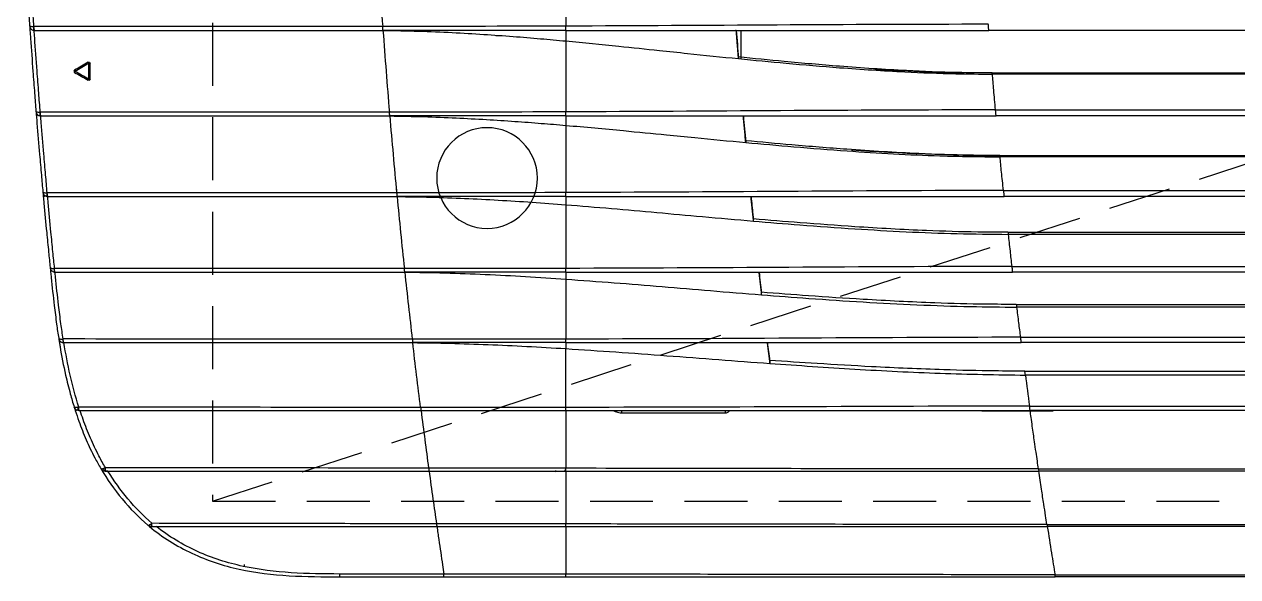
# Model space of a CAD drawing. Header units: inches. Extents: x 15866 to 103813, y -56635 to -28561.
# Drawn here: x 47067.6 to 47308.6, y -41124.5 to -41014.8 of the extents above; entities that cross this region are included whole.
import ezdxf

# ---------------------------------------------------------------- set-up
doc = ezdxf.new("R2010")
doc.units = ezdxf.units.IN
doc.header["$LTSCALE"] = 50
doc.header["$MEASUREMENT"] = 0
doc.linetypes.add('HIDDEN', pattern=[0.375, 0.25, -0.125])
doc.layers.add('도면층8', color=8, linetype='Continuous')

# ---------------------------------------------------------------- blocks, each defined once
blk = doc.blocks.new('*U103')
at = {"color": 1, "linetype": 'HIDDEN'}
blk.add_line((1479.94, 14.99), (39.94, 484.99), dxfattribs=at)
at = {"color": 8}
for p, q in [((194.15, 108.5), (1325.73, 108.5)), ((1374.94, 102.99), (1374.94, 108.5)), ((1325.04, 100.06), (194.84, 100.06)), ((194.86, 99.81), (1325.02, 99.81)), ((1324.39, 92.71), (195.5, 92.71)), ((195.61, 91.5), (1324.28, 91.5)), ((1513.99, 91.5), (1513.99, 91.5)), ((1323.53, 83.65), (196.36, 83.65)), ((196.38, 83.38), (1323.5, 83.38)), ((1322.82, 76.7), (197.06, 76.7)), ((197.19, 75.5), (1322.7, 75.5)), ((1512.62, 75.5), (1512.62, 75.5)), ((1321.93, 68.4), (197.95, 68.4)), ((198, 67.99), (1321.89, 67.99)), ((1321.16, 61.62), (198.72, 61.62)), ((198.85, 60.5), (1321.03, 60.5)), ((1320.27, 54.08), (199.62, 54.08)), ((199.68, 53.54), (1320.2, 53.54)), ((1319.45, 47.55), (200.43, 47.55)), ((200.57, 46.5), (1319.32, 46.5)), ((1318.58, 40.83), (201.3, 40.83)), ((201.41, 40.04), (1318.47, 40.04)), ((1317.64, 33.88), (202.24, 33.88)), ((202.37, 33), (1317.52, 33)), ((1326.19, 32.95), (1312.93, 32.95)), ((1326.69, 32.95), (1326.19, 32.95)), ((1327.1, 32.95), (1326.69, 32.95)), ((1428.36, 33), (1428.35, 33)), ((1315.86, 21.42), (204.03, 21.42)), ((204.09, 21), (1315.79, 21)), ((1435.34, 21), (1435.34, 21)), ((1501.24, 21), (1501.24, 21)), ((1314.17, 10.38), (205.71, 10.38)), ((205.77, 10), (1314.11, 10)), ((1473.57, 2.11), (1473.57, 2.44)), ((1312.57, 0.4), (207.32, 0.4)), ((207.32, 0), (1312.57, 0))]:
    blk.add_line(p, q, dxfattribs=at)
at = {"color": 1, "linetype": 'HIDDEN'}
blk.add_lwpolyline([(1479.94, 484.99), (1479.94, 14.99), (39.94, 14.99), (39.94, 484.99)], close=True, dxfattribs=at)
at = {"color": 8, "ltscale": 5}
blk.add_circle((1425.39, 79.18), 10, dxfattribs=at)
at = {"color": 8}
for centre, start, end in [((1504.49, 101.95), 60, 180), ((1504.49, 98.81), 180, 300)]:
    blk.add_arc(centre, 0.25, start, end, dxfattribs=at)
at = {"color": 8, "extrusion": (0, 0, -1)}
blk.add_arc((-1507.21, 100.38), 0.25, 120, 240, dxfattribs=at)
at = {"color": 8}
for centre, major_axis, ratio, start_param, end_param in [((1515.25, 109.3), (0, -0.8), 0.172581, 0, 1.539295), ((1515.27, 109.3), (-0.081, 0.796), 0.16865, 3.141053, 4.663501), ((1504.49, 101.95), (-0.25, 0), 0.028867, 4.561673, 6.283185), ((1504.49, 101.95), (0.125, 0.217), 0.116341, 4.812344, 6.283185), ((1507.21, 100.38), (0.125, 0.217), 0.126416, 4.804016, 6.283185), ((1507.21, 100.38), (-0.125, 0.217), 0.142468, 3.141593, 4.649076), ((1504.49, 98.81), (0.25, 0), 0.003943, 1.420068, 3.141593), ((1504.49, 98.81), (-0.125, 0.217), 0.132331, 3.141593, 4.640625), ((1513.99, 92.3), (0, -0.8), 0.165536, 0, 1.525516), ((1514.01, 92.3), (-0.067, 0.797), 0.161273, 3.141146, 4.653318), ((1512.62, 76.3), (0, -0.8), 0.154906, 0, 1.508803), ((1512.64, 76.3), (-0.052, 0.798), 0.150698, 3.141251, 4.640541), ((1511.18, 61.3), (0, -0.8), 0.139682, 0, 1.489865), ((1511.19, 61.3), (-0.033, 0.799), 0.136296, 3.141375, 4.62578), ((1509.49, 47.3), (0, -0.8), 0.119511, 0, 1.46681), ((1509.5, 47.3), (0, 0.8), 0.145746, 3.141593, 4.60462), ((1377.99, 32.65), (0, 0.3), 0.022602, 4.431318, 6.283185), ((1398.64, 32.65), (0, 0.3), 0.032103, 4.44044, 6.283185), ((1506.41, 33.8), (0, -0.8), 0.09375, 0, 1.435998), ((1506.45, 33.8), (0, -0.8), 0.265872, 0, 1.386436), ((1409.94, 21.05), (0, -0.6), 0.028131, 4.389048, 4.795946), ((1409.96, 21.05), (0.004, -0.6), 0.025903, 4.388882, 4.795863), ((1412, 20.87), (-0.187, 0.235), 0.183787, 0, 1.840109), ((1501.16, 21.8), (0, -0.8), 0.065781, 0, 1.396113), ((1501.24, 21.8), (0, 0.8), 0.414276, 3.141593, 4.358439), ((1491.93, 10.8), (0, -0.8), 0.036559, 0, 1.335493), ((1492.11, 10.8), (0, 0.8), 0.561889, 3.141593, 4.019869)]:
    blk.add_ellipse(centre, major_axis=major_axis, ratio=ratio, start_param=start_param, end_param=end_param, dxfattribs=at)
for points, degree in [([(1447.24, 126.5), (1446.91, 120.78), (1446.53, 115.02), (1446.12, 109.28)], 3), ([(1375.88, 108.5), (1359.17, 108.5), (1342.45, 108.5), (1325.73, 108.5)], 3), ([(1375.45, 102.89), (1375.88, 108.5)], 1), ([(1375.88, 108.5), (1375.74, 106.67), (1375.6, 104.84), (1375.45, 103)], 3), ([(1375.88, 108.5), (1375.93, 108.5), (1375.97, 108.5), (1376.01, 108.5)], 3), ([(1393.86, 108.5), (1387.91, 108.5), (1381.96, 108.5), (1376.01, 108.5)], 3), ([(1409.74, 108.5), (1404.45, 108.5), (1399.15, 108.5), (1393.86, 108.5)], 3), ([(1409.74, 109.35), (1421.88, 109.31), (1434.01, 109.28), (1446.12, 109.28)], 3), ([(1409.74, 108.5), (1409.74, 107.78), (1409.74, 107.08), (1409.74, 106.39)], 3), ([(1446.06, 108.5), (1445.67, 103.1), (1445.24, 97.67), (1444.79, 92.26)], 3), ([(1446.06, 108.5), (1446.06, 108.5)], 1), ([(1515.35, 108.51), (1515.32, 108.5), (1515.29, 108.5), (1515.25, 108.5)], 3), ([(1515.39, 109.27), (1515.4, 109.27), (1515.4, 109.28), (1515.41, 109.28)], 3), ([(1516.24, 109.43), (1516.22, 109.12), (1516.2, 108.81), (1516.18, 108.5)], 3), ([(1375.47, 103.2), (1375.46, 103.13), (1375.45, 102.89)], 2), ([(1375.47, 103.2), (1375.47, 103.22), (1375.47, 103.22), (1375.47, 103.22)], 3), ([(1325.02, 99.81), (1325.02, 99.97), (1325.03, 100.06), (1325.04, 100.06)], 3), ([(1348.39, 100.81), (1342.48, 100.45), (1336.56, 100.19), (1330.64, 100.09)], 3), ([(1409.74, 92.32), (1421.44, 92.28), (1433.12, 92.26), (1444.79, 92.26)], 3), ([(1514.12, 92.26), (1514.13, 92.26), (1514.14, 92.26), (1514.14, 92.26)], 3), ([(1514.98, 92.42), (1514.96, 92.11), (1514.93, 91.81), (1514.91, 91.5)], 3), ([(1324.28, 91.53), (1324.28, 91.52), (1324.28, 91.51), (1324.28, 91.5)], 3), ([(1374.48, 91.5), (1357.75, 91.5), (1341.01, 91.5), (1324.28, 91.5)], 3), ([(1374, 86.24), (1374.48, 91.5)], 1), ([(1374.48, 91.5), (1374.33, 89.8), (1374.17, 88.11), (1374.02, 86.41)], 3), ([(1395.99, 91.5), (1388.82, 91.5), (1381.65, 91.5), (1374.48, 91.5)], 3), ([(1409.74, 91.5), (1409.74, 90.87), (1409.74, 90.24), (1409.74, 89.63)], 3), ([(1409.74, 91.5), (1417.85, 91.5), (1425.95, 91.5), (1434.05, 91.5)], 3), ([(1434.05, 91.5), (1437.61, 91.5), (1441.16, 91.5), (1444.72, 91.5)], 3), ([(1444.72, 91.5), (1444.29, 86.42), (1443.83, 81.31), (1443.35, 76.23)], 3), ([(1444.72, 91.5), (1444.72, 91.5)], 1), ([(1514.08, 91.5), (1514.05, 91.5), (1514.02, 91.5), (1513.99, 91.5)], 3), ([(1353.02, 84.79), (1343.2, 84.11), (1333.37, 83.65), (1323.53, 83.65)], 3), ([(1374.03, 86.58), (1374.03, 86.51), (1374, 86.24)], 2), ([(1374.03, 86.58), (1374.03, 86.59), (1374.03, 86.59), (1374.03, 86.59)], 3), ([(1323.53, 83.65), (1323.44, 83.65), (1323.35, 83.65), (1323.26, 83.65)], 3), ([(1323.53, 83.66), (1323.52, 83.66), (1323.51, 83.56), (1323.5, 83.38)], 3), ([(1372.96, 75.5), (1356.21, 75.5), (1339.45, 75.5), (1322.7, 75.5)], 3), ([(1372.46, 70.63), (1372.96, 75.5)], 1), ([(1372.96, 75.5), (1372.84, 74.31), (1372.72, 73.13), (1372.59, 71.94)], 3), ([(1375.76, 75.5), (1374.83, 75.5), (1373.9, 75.5), (1372.96, 75.5)], 3), ([(1409.74, 76.29), (1420.95, 76.25), (1432.16, 76.23), (1443.35, 76.23)], 3), ([(1409.74, 75.5), (1409.74, 74.95), (1409.74, 74.42), (1409.74, 73.89)], 3), ([(1409.74, 75.5), (1415.87, 75.5), (1421.99, 75.5), (1428.11, 75.5)], 3), ([(1428.11, 75.5), (1428.65, 75.5), (1429.2, 75.5), (1429.74, 75.5)], 3), ([(1429.74, 75.5), (1433.85, 75.5), (1437.96, 75.5), (1442.06, 75.5)], 3), ([(1443.27, 75.5), (1442.81, 70.73), (1442.33, 65.94), (1441.82, 61.2)], 3), ([(1442.06, 75.5), (1442.47, 75.5), (1442.87, 75.5), (1443.27, 75.5)], 3), ([(1443.4, 76.98), (1443.35, 76.49), (1443.3, 75.99), (1443.25, 75.5)], 3), ([(1443.27, 75.5), (1443.27, 75.5)], 1), ([(1512.62, 75.5), (1489.62, 75.5), (1466.47, 75.5), (1443.27, 75.5)], 3), ([(1443.35, 76.23), (1466.56, 76.23), (1489.73, 76.24), (1512.75, 76.25)], 3), ([(1512.69, 75.5), (1512.67, 75.5), (1512.65, 75.5), (1512.62, 75.5)], 3), ([(1513.53, 75.5), (1513.54, 75.54), (1513.16, 75.61), (1512.69, 75.66)], 3), ([(1512.75, 76.25), (1512.75, 76.25), (1512.76, 76.25), (1512.76, 76.25)], 3), ([(1513.6, 76.32), (1513.58, 76.05), (1513.56, 75.77), (1513.53, 75.5)], 3), ([(1321.93, 68.4), (1321.92, 68.4), (1321.9, 68.24), (1321.89, 67.99)], 3), ([(1371.36, 60.5), (1354.59, 60.5), (1337.81, 60.5), (1321.03, 60.5)], 3), ([(1370.84, 55.99), (1371.36, 60.5)], 1), ([(1371.36, 60.5), (1371.2, 59.13), (1371.05, 57.76), (1370.89, 56.39)], 3), ([(1409.74, 61.24), (1420.44, 61.21), (1431.14, 61.19), (1441.82, 61.2)], 3), ([(1409.74, 60.5), (1409.74, 60.02), (1409.74, 59.56), (1409.74, 59.09)], 3), ([(1409.74, 60.5), (1415.42, 60.5), (1421.1, 60.5), (1426.77, 60.5)], 3), ([(1426.77, 60.5), (1427.87, 60.5), (1428.96, 60.5), (1430.06, 60.5)], 3), ([(1430.06, 60.5), (1433.96, 60.5), (1437.85, 60.5), (1441.74, 60.5)], 3), ([(1441.74, 60.5), (1441.26, 56.03), (1440.76, 51.56), (1440.25, 47.16)], 3), ([(1441.74, 60.5), (1441.74, 60.5)], 1), ([(1511.18, 60.5), (1488.12, 60.5), (1464.95, 60.5), (1441.74, 60.5)], 3), ([(1441.82, 61.2), (1465.04, 61.2), (1488.22, 61.22), (1511.29, 61.24)], 3), ([(1511.22, 60.5), (1511.21, 60.5), (1511.19, 60.5), (1511.18, 60.5)], 3), ([(1511.29, 61.24), (1511.29, 61.24), (1511.3, 61.24), (1511.3, 61.24)], 3), ([(1369.71, 46.5), (1352.92, 46.5), (1336.12, 46.5), (1319.32, 46.5)], 3), ([(1369.19, 42.36), (1369.71, 46.5)], 1), ([(1369.71, 46.5), (1369.56, 45.31), (1369.41, 44.12), (1369.26, 42.93)], 3), ([(1373.98, 46.5), (1372.56, 46.5), (1371.13, 46.5), (1369.71, 46.5)], 3), ([(1395.33, 46.5), (1388.22, 46.5), (1381.1, 46.5), (1373.98, 46.5)], 3), ([(1396.54, 46.5), (1396.14, 46.5), (1395.73, 46.5), (1395.33, 46.5)], 3), ([(1409.74, 47.19), (1419.92, 47.16), (1430.08, 47.15), (1440.25, 47.16)], 3), ([(1409.74, 46.5), (1409.74, 46.09), (1409.74, 45.69), (1409.74, 45.3)], 3), ([(1409.74, 46.5), (1417.8, 46.5), (1425.85, 46.5), (1433.9, 46.5)], 3), ([(1433.9, 46.5), (1434.85, 46.5), (1435.8, 46.5), (1436.75, 46.5)], 3), ([(1436.75, 46.5), (1437.89, 46.5), (1439.03, 46.5), (1440.16, 46.5)], 3), ([(1438.59, 33.62), (1439.13, 37.84), (1439.65, 42.16), (1440.16, 46.5)], 3), ([(1440.16, 46.5), (1440.16, 46.5)], 1), ([(1509.49, 46.5), (1486.44, 46.5), (1463.32, 46.5), (1440.16, 46.5)], 3), ([(1440.25, 47.16), (1463.41, 47.17), (1486.53, 47.19), (1509.59, 47.22)], 3), ([(1506.49, 33.69), (1507.8, 37.86), (1508.74, 42.17), (1509.44, 46.5)], 3), ([(1509.5, 46.5), (1509.49, 46.5), (1509.49, 46.5), (1509.49, 46.5)], 3), ([(1509.59, 47.22), (1509.59, 47.22), (1509.6, 47.21), (1509.61, 47.21)], 3), ([(1510.48, 47.35), (1510.43, 47.06), (1510.39, 46.78), (1510.34, 46.5)], 3), ([(1318.47, 40.04), (1318.21, 38.06), (1317.93, 35.98), (1317.64, 33.88)], 3), ([(1409.74, 33), (1379.01, 33), (1348.26, 33), (1317.52, 33)], 3), ([(1377.99, 32.95), (1384.88, 32.95), (1391.76, 32.95), (1398.64, 32.95)], 3), ([(1409.74, 33.63), (1419.36, 33.61), (1428.98, 33.61), (1438.59, 33.62)], 3), ([(1409.74, 33), (1409.74, 29.11), (1409.74, 25.23), (1409.74, 21.54)], 3), ([(1438.5, 33), (1428.92, 33), (1419.33, 33), (1409.74, 33)], 3), ([(1438.5, 33), (1438.01, 29.13), (1437.5, 25.3), (1437, 21.57)], 3), ([(1438.5, 33), (1438.5, 33)], 1), ([(1506.41, 33), (1483.81, 33), (1461.17, 33), (1438.5, 33)], 3), ([(1438.59, 33.62), (1461.25, 33.63), (1483.89, 33.66), (1506.49, 33.69)], 3), ([(1506.45, 33), (1506.44, 33), (1506.43, 33), (1506.41, 33)], 3), ([(1506.49, 33.69), (1506.55, 33.68), (1506.6, 33.67), (1506.66, 33.65)], 3), ([(1507.18, 33), (1507.18, 33.01), (1507.08, 33.05), (1506.91, 33.11)], 3), ([(1409.74, 21), (1409.74, 21), (1409.74, 21.23), (1409.74, 21.54)], 3), ([(1436.91, 21), (1427.86, 21), (1418.8, 21), (1409.74, 21)], 3), ([(1409.93, 21.24), (1409.93, 21.24), (1409.94, 21.24), (1409.94, 21.24)], 3), ([(1436.91, 21), (1436.91, 21)], 1), ([(1491.96, 10.61), (1495.4, 13.56), (1498.31, 17.12), (1500.72, 21)], 3), ([(1502.09, 21.49), (1499.61, 17.25), (1496.48, 13.38), (1492.75, 10.24)], 3), ([(1501.21, 21.66), (1501.33, 21.61), (1501.45, 21.56), (1501.55, 21.52)], 3), ([(1314.17, 10.38), (1314.15, 10.15), (1314.13, 10), (1314.11, 10)], 3), ([(1409.74, 10), (1409.74, 10), (1409.74, 10.2), (1409.74, 10.49)], 3), ([(1435.36, 10), (1426.82, 10), (1418.28, 10), (1409.74, 10)], 3), ([(1435.36, 10), (1435.36, 10)], 1), ([(1312.57, 0), (1312.57, 0), (1312.57, 0.15), (1312.57, 0.4)], 3), ([(1409.74, 0), (1409.74, 0), (1409.74, 0.2), (1409.74, 0.51)], 3), ([(1433.94, 0), (1425.87, 0), (1417.81, 0), (1409.74, 0)], 3), ([(1433.94, 0), (1433.95, 0), (1433.95, 0.21), (1433.95, 0.52)], 3), ([(1454.62, 0), (1454.62, 0), (1454.62, 0.21), (1454.62, 0.54)], 3)]:
    blk.add_open_spline(points, degree=degree, dxfattribs=at)
for points, knots in [([(1515.41, 109.28), (1515.5, 110.63), (1515.59, 111.98), (1515.78, 114.87), (1515.88, 116.41), (1516.07, 119.5), (1516.17, 121.04), (1516.34, 123.89), (1516.41, 125.2), (1516.48, 126.51)], [0, 0, 0, 0, 0.234873, 0.234873, 0.503118, 0.503118, 0.771519, 0.771519, 1, 1, 1, 1]), ([(1517.31, 126.5), (1517.31, 126.5), (1517.31, 126.5), (1517.24, 125.15), (1517.16, 123.81), (1516.99, 120.93), (1516.9, 119.4), (1516.71, 116.33), (1516.61, 114.8), (1516.42, 111.99), (1516.34, 110.71), (1516.25, 109.43)], [0, 0, 0, 0, 0.000004, 0.000004, 0.237138, 0.237138, 0.506455, 0.506455, 0.775615, 0.775615, 1, 1, 1, 1]), ([(1409.74, 124.16), (1409.74, 122.99), (1409.74, 120.61), (1409.74, 116.96), (1409.74, 113.19), (1409.74, 110.64), (1409.74, 109.35)], [0, 0, 0, 0, 0.240494, 0.487542, 0.740817, 1, 1, 1, 1]), ([(1325.74, 108.58), (1325.74, 108.55), (1325.74, 108.51), (1325.73, 108.5), (1325.73, 108.5)], [0, 0, 0, 0, 0.504346, 1, 1, 1, 1]), ([(1325.74, 108.58), (1325.74, 108.63), (1325.75, 108.75), (1325.78, 109.05), (1325.8, 109.4), (1325.82, 109.61), (1325.83, 109.71)], [0, 0, 0, 0, 0.229284, 0.499865, 0.74993, 1, 1, 1, 1]), ([(1325.83, 109.71), (1339.82, 109.71), (1353.81, 109.64), (1381.78, 109.48), (1395.77, 109.4), (1409.74, 109.35)], [0, 0, 0, 0, 0.5, 0.5, 1, 1, 1, 1]), ([(1409.74, 108.5), (1409.74, 108.52), (1409.74, 108.55), (1409.75, 108.8), (1409.74, 109.07), (1409.74, 109.26), (1409.74, 109.35)], [0, 0, 0, 0, 0.299748, 0.56645, 0.799918, 1, 1, 1, 1]), ([(1409.74, 108.5), (1410.16, 108.5), (1422.28, 108.5), (1434.39, 108.5), (1446.06, 108.5)], [0, 0, 0, 0, 0.034541, 1, 1, 1, 1]), ([(1446.06, 108.5), (1443.7, 108.46), (1439.11, 108.39), (1432.44, 108.1), (1426.17, 107.74), (1420.33, 107.32), (1414.89, 106.87), (1411.41, 106.55), (1409.74, 106.4)], [0, 0, 0, 0, 0.195017, 0.378715, 0.551069, 0.712073, 0.86172, 1, 1, 1, 1]), ([(1446.06, 108.5), (1446.06, 108.52), (1446.06, 108.56), (1446.09, 108.87), (1446.11, 109.15), (1446.12, 109.28)], [0, 0, 0, 0, 0.33666, 0.669714, 1, 1, 1, 1]), ([(1515.25, 108.5), (1503.8, 108.5), (1492.28, 108.5), (1469.2, 108.5), (1457.64, 108.5), (1446.06, 108.5)], [0, 0, 0, 0, 0.5, 0.5, 1, 1, 1, 1]), ([(1446.12, 109.28), (1457.71, 109.28), (1469.29, 109.28), (1492.4, 109.27), (1503.93, 109.27), (1515.39, 109.27)], [0, 0, 0, 0, 0.5, 0.5, 1, 1, 1, 1]), ([(1514.14, 92.26), (1514.24, 93.53), (1514.34, 94.8), (1514.55, 97.53), (1514.66, 98.99), (1514.94, 102.65), (1515.09, 104.85), (1515.28, 107.52), (1515.31, 108.01), (1515.34, 108.5), (1515.34, 108.5), (1515.34, 108.5)], [0, 0, 0, 0, 0.233824, 0.233824, 0.504066, 0.504066, 0.909668, 0.909668, 0.999996, 0.999996, 1, 1, 1, 1]), ([(1516.18, 108.5), (1516.18, 108.5), (1516.18, 108.5), (1516.14, 107.97), (1516.11, 107.43), (1515.92, 104.72), (1515.76, 102.54), (1515.49, 98.91), (1515.38, 97.46), (1515.18, 94.81), (1515.08, 93.61), (1514.99, 92.42)], [0, 0, 0, 0, 0.000004, 0.000004, 0.099857, 0.099857, 0.50649, 0.50649, 0.77742, 0.77742, 1, 1, 1, 1]), ([(1516.25, 109.43), (1516.25, 109.43), (1516.25, 109.43), (1516.24, 109.34), (1516.23, 109.26), (1516.18, 109.11), (1516.15, 109.04), (1516.04, 108.87), (1515.96, 108.78), (1515.79, 108.65), (1515.71, 108.61), (1515.55, 108.54), (1515.45, 108.52), (1515.35, 108.51)], [0, 0, 0, 0, 0.004597, 0.004597, 0.179597, 0.179597, 0.345088, 0.345088, 0.609538, 0.609538, 0.795853, 0.795853, 1, 1, 1, 1]), ([(1516.25, 109.43), (1516.25, 109.43), (1516.25, 109.43), (1516.25, 109.41), (1516.24, 109.4), (1516.2, 109.37), (1516.17, 109.35), (1516.08, 109.32), (1516, 109.3), (1515.84, 109.29), (1515.76, 109.28), (1515.6, 109.27), (1515.51, 109.27), (1515.41, 109.28)], [0, 0, 0, 0, 0.004597, 0.004597, 0.179593, 0.179593, 0.345083, 0.345083, 0.60954, 0.60954, 0.795855, 0.795855, 1, 1, 1, 1]), ([(1409.74, 106.4), (1406.23, 106.06), (1400.03, 105.46), (1391.98, 104.61), (1384.06, 103.77), (1378.82, 103.23), (1375.45, 102.89)], [0, 0, 0, 0, 0.306857, 0.541766, 0.704737, 1, 1, 1, 1]), ([(1409.74, 106.4), (1409.74, 105.29), (1409.74, 103.04), (1409.74, 99.57), (1409.74, 95.99), (1409.74, 93.56), (1409.74, 92.32)], [0, 0, 0, 0, 0.239553, 0.486232, 0.739794, 1, 1, 1, 1]), ([(1423.68, 107.5), (1423.68, 107.5), (1423.66, 107.5), (1423.56, 107.5), (1423.49, 107.5), (1423.31, 107.5), (1423.2, 107.5), (1422.95, 107.5), (1422.81, 107.5), (1422.57, 107.5), (1422.47, 107.5), (1422.37, 107.5)], [0, 0, 0, 0, 0.213358, 0.213358, 0.42668, 0.42668, 0.640562, 0.640562, 0.855661, 0.855661, 1, 1, 1, 1]), ([(1375.45, 102.89), (1372.3, 102.58), (1365.6, 101.93), (1354.6, 101), (1343.36, 100.28), (1333.24, 99.88), (1327.44, 99.83), (1325.02, 99.81)], [0, 0, 0, 0, 0.188051, 0.399296, 0.65597, 0.856213, 1, 1, 1, 1]), ([(1325.04, 100.06), (1327.34, 100.07), (1333.02, 100.11), (1343.14, 100.51), (1354.61, 101.27), (1365.74, 102.25), (1372.43, 102.92), (1375.47, 103.22)], [0, 0, 0, 0, 0.136383, 0.336606, 0.600654, 0.818617, 1, 1, 1, 1]), ([(1504.24, 98.81), (1504.24, 99.34), (1504.24, 99.86), (1504.24, 100.9), (1504.24, 101.43), (1504.24, 101.95)], [0, 0, 0, 0, 0.501159, 0.501159, 1, 1, 1, 1]), ([(1504.53, 101.95), (1504.53, 101.43), (1504.53, 100.91), (1504.53, 99.86), (1504.53, 99.34), (1504.53, 98.81)], [0, 0, 0, 0, 0.498841, 0.498841, 1, 1, 1, 1]), ([(1507.24, 100.38), (1506.78, 100.65), (1506.32, 100.92), (1505.42, 101.44), (1504.97, 101.7), (1504.53, 101.95)], [0, 0, 0, 0, 0.508649, 0.508649, 1, 1, 1, 1]), ([(1504.62, 102.16), (1505.06, 101.91), (1505.51, 101.65), (1506.41, 101.13), (1506.87, 100.86), (1507.33, 100.6)], [0, 0, 0, 0, 0.491351, 0.491351, 1, 1, 1, 1]), ([(1324.39, 92.71), (1324.45, 93.4), (1324.58, 94.78), (1324.74, 96.64), (1324.89, 98.35), (1324.98, 99.33), (1325.02, 99.81)], [0, 0, 0, 0, 0.256936, 0.509241, 0.756926, 1, 1, 1, 1]), ([(1504.53, 98.81), (1504.99, 99.08), (1505.46, 99.35), (1506.36, 99.87), (1506.8, 100.13), (1507.24, 100.38)], [0, 0, 0, 0, 0.511793, 0.511793, 1, 1, 1, 1]), ([(1507.33, 100.16), (1506.89, 99.91), (1506.45, 99.65), (1505.54, 99.13), (1505.08, 98.86), (1504.62, 98.6)], [0, 0, 0, 0, 0.488204, 0.488204, 1, 1, 1, 1]), ([(1324.28, 91.53), (1324.28, 91.57), (1324.29, 91.66), (1324.32, 91.98), (1324.36, 92.37), (1324.38, 92.6), (1324.39, 92.71)], [0, 0, 0, 0, 0.232687, 0.500098, 0.749869, 1, 1, 1, 1]), ([(1324.39, 92.71), (1338.62, 92.71), (1352.85, 92.63), (1381.3, 92.46), (1395.53, 92.38), (1409.74, 92.32)], [0, 0, 0, 0, 0.5, 0.5, 1, 1, 1, 1]), ([(1409.74, 91.5), (1409.74, 91.52), (1409.74, 91.55), (1409.75, 91.79), (1409.74, 92.05), (1409.74, 92.24), (1409.74, 92.32)], [0, 0, 0, 0, 0.300147, 0.566978, 0.80031, 1, 1, 1, 1]), ([(1444.72, 91.5), (1444.72, 91.52), (1444.72, 91.55), (1444.75, 91.84), (1444.78, 92.11), (1444.79, 92.26)], [0, 0, 0, 0, 0.302913, 0.635892, 1, 1, 1, 1]), ([(1444.79, 92.26), (1450.57, 92.26), (1456.34, 92.26), (1468.05, 92.26), (1473.98, 92.26), (1486.5, 92.26), (1493.08, 92.26), (1504.48, 92.26), (1509.31, 92.26), (1514.12, 92.26)], [0, 0, 0, 0, 0.249054, 0.249054, 0.505367, 0.505367, 0.790188, 0.790188, 1, 1, 1, 1]), ([(1514.99, 92.42), (1514.99, 92.42), (1514.99, 92.42), (1514.98, 92.33), (1514.96, 92.25), (1514.91, 92.1), (1514.88, 92.03), (1514.77, 91.86), (1514.68, 91.77), (1514.52, 91.64), (1514.44, 91.6), (1514.27, 91.53), (1514.17, 91.51), (1514.08, 91.5)], [0, 0, 0, 0, 0.004579, 0.004579, 0.181841, 0.181841, 0.349149, 0.349149, 0.610898, 0.610898, 0.796793, 0.796793, 1, 1, 1, 1]), ([(1514.99, 92.42), (1514.99, 92.42), (1514.99, 92.42), (1514.99, 92.4), (1514.97, 92.38), (1514.93, 92.35), (1514.9, 92.34), (1514.81, 92.3), (1514.73, 92.29), (1514.57, 92.27), (1514.49, 92.26), (1514.33, 92.26), (1514.24, 92.26), (1514.14, 92.26)], [0, 0, 0, 0, 0.004579, 0.004579, 0.181838, 0.181838, 0.349144, 0.349144, 0.6109, 0.6109, 0.796796, 0.796796, 1, 1, 1, 1]), ([(1409.74, 89.64), (1405.92, 89.3), (1399.25, 88.7), (1390.72, 87.85), (1382.63, 87.05), (1377.38, 86.56), (1374, 86.24)], [0, 0, 0, 0, 0.3207, 0.559402, 0.716115, 1, 1, 1, 1]), ([(1409.74, 91.5), (1409.71, 91.5), (1405.13, 91.5), (1400.54, 91.5), (1395.99, 91.5)], [0, 0, 0, 0, 0.007482, 1, 1, 1, 1]), ([(1444.72, 91.5), (1442.46, 91.47), (1438.07, 91.4), (1431.66, 91.14), (1425.63, 90.82), (1419.99, 90.45), (1414.74, 90.06), (1411.37, 89.78), (1409.74, 89.64)], [0, 0, 0, 0, 0.194008, 0.377097, 0.549248, 0.710453, 0.860707, 1, 1, 1, 1]), ([(1409.74, 89.64), (1409.74, 88.59), (1409.74, 86.44), (1409.74, 83.15), (1409.74, 79.76), (1409.74, 77.45), (1409.74, 76.29)], [0, 0, 0, 0, 0.239379, 0.485924, 0.739506, 1, 1, 1, 1]), ([(1513.99, 91.5), (1509.18, 91.5), (1504.36, 91.5), (1492.97, 91.5), (1486.4, 91.5), (1473.89, 91.5), (1467.97, 91.5), (1456.27, 91.5), (1450.5, 91.5), (1444.72, 91.5)], [0, 0, 0, 0, 0.20974, 0.20974, 0.494552, 0.494552, 0.750903, 0.750903, 1, 1, 1, 1]), ([(1513.99, 91.5), (1502.67, 91.5), (1479.61, 91.5), (1456.47, 91.5), (1444.72, 91.5)], [0, 0, 0, 0, 0.493298, 1, 1, 1, 1]), ([(1512.76, 76.25), (1512.87, 77.43), (1512.97, 78.61), (1513.2, 81.18), (1513.32, 82.57), (1513.62, 86.03), (1513.79, 88.11), (1513.99, 90.62), (1514.03, 91.06), (1514.06, 91.5), (1514.06, 91.5), (1514.06, 91.5)], [0, 0, 0, 0, 0.232545, 0.232545, 0.504897, 0.504897, 0.913704, 0.913704, 0.999996, 0.999996, 1, 1, 1, 1]), ([(1514.91, 91.5), (1514.91, 91.5), (1514.91, 91.5), (1514.87, 91.01), (1514.83, 90.53), (1514.62, 87.99), (1514.45, 85.92), (1514.16, 82.49), (1514.04, 81.11), (1513.82, 78.63), (1513.72, 77.52), (1513.62, 76.41)], [0, 0, 0, 0, 0.000004, 0.000004, 0.096735, 0.096735, 0.506429, 0.506429, 0.779373, 0.779373, 1, 1, 1, 1]), ([(1374, 86.24), (1370.83, 85.95), (1364.13, 85.34), (1351.28, 84.35), (1337.62, 83.55), (1327.48, 83.43), (1323.5, 83.38)], [0, 0, 0, 0, 0.188964, 0.399297, 0.764245, 1, 1, 1, 1]), ([(1323.53, 83.65), (1325.51, 83.66), (1330.88, 83.69), (1341.01, 84.04), (1352.81, 84.76), (1364.28, 85.69), (1370.98, 86.31), (1374.03, 86.59)], [0, 0, 0, 0, 0.1176, 0.317809, 0.600614, 0.818158, 1, 1, 1, 1]), ([(1322.82, 76.7), (1322.89, 77.35), (1323.02, 78.62), (1323.2, 80.36), (1323.36, 81.97), (1323.45, 82.91), (1323.5, 83.38)], [0, 0, 0, 0, 0.257522, 0.510022, 0.757511, 1, 1, 1, 1]), ([(1322.82, 76.7), (1322.81, 76.63), (1322.81, 76.54), (1322.79, 76.36), (1322.78, 76.27), (1322.76, 76.09), (1322.75, 76), (1322.73, 75.84), (1322.73, 75.77), (1322.71, 75.65), (1322.71, 75.6), (1322.7, 75.53), (1322.7, 75.51), (1322.7, 75.5), (1322.7, 75.5), (1322.7, 75.5)], [0, 0, 0, 0, 0.161779, 0.161779, 0.323539, 0.323539, 0.485543, 0.485543, 0.647325, 0.647325, 0.808403, 0.808403, 0.968605, 0.968605, 1, 1, 1, 1]), ([(1322.82, 76.7), (1337.31, 76.7), (1351.8, 76.61), (1380.78, 76.43), (1395.27, 76.34), (1409.74, 76.29)], [0, 0, 0, 0, 0.5, 0.5, 1, 1, 1, 1]), ([(1409.74, 75.5), (1409.21, 75.5), (1397.89, 75.5), (1386.56, 75.5), (1375.76, 75.5)], [0, 0, 0, 0, 0.046692, 1, 1, 1, 1]), ([(1409.74, 75.5), (1409.74, 75.52), (1409.74, 75.55), (1409.74, 75.77), (1409.74, 76.03), (1409.74, 76.21), (1409.74, 76.29)], [0, 0, 0, 0, 0.300577, 0.567547, 0.800734, 1, 1, 1, 1]), ([(1443.27, 75.5), (1441.04, 75.47), (1436.57, 75.4), (1429.86, 75.15), (1423.15, 74.81), (1416.45, 74.39), (1411.98, 74.05), (1409.74, 73.89)], [0, 0, 0, 0, 0.199981, 0.399984, 0.599994, 0.800004, 1, 1, 1, 1]), ([(1443.35, 76.23), (1443.33, 76.1), (1443.31, 75.84), (1443.28, 75.56), (1443.27, 75.52), (1443.27, 75.5)], [0, 0, 0, 0, 0.336965, 0.669945, 1, 1, 1, 1]), ([(1512.62, 75.5), (1501.27, 75.5), (1478.19, 75.5), (1455.02, 75.5), (1443.27, 75.5)], [0, 0, 0, 0, 0.493391, 1, 1, 1, 1]), ([(1511.3, 61.24), (1511.41, 62.33), (1511.52, 63.43), (1511.76, 65.84), (1511.89, 67.14), (1512.2, 70.41), (1512.39, 72.38), (1512.6, 74.72), (1512.64, 75.11), (1512.67, 75.5), (1512.67, 75.5), (1512.67, 75.5)], [0, 0, 0, 0, 0.231179, 0.231179, 0.505815, 0.505815, 0.918087, 0.918087, 0.999996, 0.999996, 1, 1, 1, 1]), ([(1513.53, 75.5), (1513.53, 75.5), (1513.53, 75.5), (1513.49, 75.06), (1513.45, 74.63), (1513.23, 72.25), (1513.05, 70.31), (1512.74, 67.07), (1512.61, 65.77), (1512.38, 63.45), (1512.28, 62.43), (1512.17, 61.4)], [0, 0, 0, 0, 0.000004, 0.000004, 0.093122, 0.093122, 0.506225, 0.506225, 0.781415, 0.781415, 1, 1, 1, 1]), ([(1513.62, 76.41), (1513.62, 76.41), (1513.62, 76.41), (1513.62, 76.38), (1513.61, 76.37), (1513.6, 76.28), (1513.58, 76.22), (1513.53, 76.08), (1513.5, 76.01), (1513.39, 75.84), (1513.3, 75.75), (1513.13, 75.63), (1513.05, 75.59), (1512.88, 75.53), (1512.78, 75.51), (1512.69, 75.5)], [0, 0, 0, 0, 0.004555, 0.004555, 0.044275, 0.044275, 0.184893, 0.184893, 0.355049, 0.355049, 0.61302, 0.61302, 0.79821, 0.79821, 1, 1, 1, 1]), ([(1513.62, 76.41), (1513.62, 76.41), (1513.62, 76.41), (1513.62, 76.4), (1513.62, 76.4), (1513.61, 76.38), (1513.6, 76.37), (1513.56, 76.34), (1513.53, 76.32), (1513.43, 76.29), (1513.35, 76.27), (1513.19, 76.25), (1513.11, 76.25), (1512.95, 76.24), (1512.85, 76.25), (1512.76, 76.25)], [0, 0, 0, 0, 0.004554, 0.004554, 0.044272, 0.044272, 0.184889, 0.184889, 0.355045, 0.355045, 0.613023, 0.613023, 0.798214, 0.798214, 1, 1, 1, 1]), ([(1409.74, 73.89), (1406.73, 73.64), (1400.7, 73.16), (1391.66, 72.35), (1382.25, 71.48), (1375.85, 70.92), (1372.46, 70.63)], [0, 0, 0, 0, 0.242425, 0.484831, 0.727208, 1, 1, 1, 1]), ([(1409.74, 73.89), (1409.74, 72.88), (1409.74, 70.84), (1409.74, 67.72), (1409.74, 64.51), (1409.74, 62.34), (1409.74, 61.24)], [0, 0, 0, 0, 0.239058, 0.485395, 0.739057, 1, 1, 1, 1]), ([(1372.46, 70.63), (1369.39, 70.37), (1362.68, 69.81), (1349.21, 68.85), (1335.42, 68.14), (1325.27, 68.03), (1321.89, 67.99)], [0, 0, 0, 0, 0.182416, 0.399176, 0.799872, 1, 1, 1, 1]), ([(1321.93, 68.4), (1323.93, 68.41), (1329.32, 68.44), (1339.46, 68.75), (1351.22, 69.4), (1362.69, 70.24), (1369.41, 70.8), (1372.5, 71.06)], [0, 0, 0, 0, 0.118576, 0.318747, 0.600562, 0.816171, 1, 1, 1, 1]), ([(1372.46, 70.63), (1372.47, 70.7), (1372.48, 70.77), (1372.49, 70.89), (1372.49, 70.94), (1372.5, 71.02), (1372.5, 71.04), (1372.5, 71.06), (1372.5, 71.06), (1372.5, 71.06)], [0, 0, 0, 0, 0.292408, 0.292408, 0.584321, 0.584321, 0.875326, 0.875326, 1, 1, 1, 1]), ([(1372.59, 71.94), (1372.57, 71.69), (1372.54, 71.43), (1372.51, 71.09), (1372.5, 71.01), (1372.49, 70.92)], [0, 0, 0, 0, 0.751683, 0.751683, 1, 1, 1, 1]), ([(1321.89, 67.99), (1321.77, 66.95), (1321.54, 64.92), (1321.29, 62.67), (1321.16, 61.62)], [0, 0, 0, 0, 0.543894, 1, 1, 1, 1]), ([(1321.16, 61.62), (1321.15, 61.49), (1321.12, 61.23), (1321.07, 60.85), (1321.04, 60.56), (1321.03, 60.52), (1321.03, 60.5)], [0, 0, 0, 0, 0.250041, 0.500223, 0.740572, 1, 1, 1, 1]), ([(1321.16, 61.62), (1335.93, 61.62), (1350.7, 61.53), (1380.23, 61.35), (1394.99, 61.28), (1409.74, 61.24)], [0, 0, 0, 0, 0.5, 0.5, 1, 1, 1, 1]), ([(1409.74, 60.5), (1408.69, 60.5), (1395.9, 60.5), (1383.11, 60.5), (1371.36, 60.5)], [0, 0, 0, 0, 0.082118, 1, 1, 1, 1]), ([(1409.74, 60.5), (1409.74, 60.52), (1409.74, 60.55), (1409.74, 60.75), (1409.74, 60.99), (1409.74, 61.16), (1409.74, 61.24)], [0, 0, 0, 0, 0.30306, 0.57086, 0.803221, 1, 1, 1, 1]), ([(1441.74, 60.5), (1439.08, 60.46), (1433.75, 60.37), (1425.74, 60.06), (1417.74, 59.64), (1412.41, 59.28), (1409.74, 59.1)], [0, 0, 0, 0, 0.249988, 0.499982, 0.750002, 1, 1, 1, 1]), ([(1441.74, 60.5), (1441.74, 60.51), (1441.73, 60.52), (1441.77, 60.69), (1441.79, 60.95), (1441.81, 61.11), (1441.82, 61.2)], [0, 0, 0, 0, 0.179045, 0.569787, 0.77214, 1, 1, 1, 1]), ([(1509.59, 47.22), (1509.74, 48.22), (1509.89, 49.22), (1510.2, 51.46), (1510.35, 52.7), (1510.72, 55.81), (1510.92, 57.68), (1511.14, 59.87), (1511.17, 60.18), (1511.2, 60.5), (1511.2, 60.5), (1511.2, 60.5)], [0, 0, 0, 0, 0.227114, 0.227114, 0.507581, 0.507581, 0.928515, 0.928515, 0.999968, 0.999968, 1, 1, 1, 1]), ([(1512.16, 61.35), (1512.13, 61.07), (1512.1, 60.78), (1512.04, 60.14), (1512, 59.77), (1511.78, 57.56), (1511.58, 55.7), (1511.22, 52.62), (1511.06, 51.38), (1510.77, 49.21), (1510.63, 48.28), (1510.48, 47.35)], [0, 0, 0, 0, 0.060502, 0.060502, 0.138457, 0.138457, 0.534383, 0.534383, 0.798681, 0.798681, 1, 1, 1, 1]), ([(1512.17, 61.4), (1512.17, 61.4), (1512.17, 61.4), (1512.17, 61.37), (1512.17, 61.34), (1512.15, 61.25), (1512.13, 61.19), (1512.08, 61.06), (1512.04, 60.99), (1511.92, 60.82), (1511.84, 60.74), (1511.66, 60.62), (1511.59, 60.58), (1511.41, 60.52), (1511.32, 60.5), (1511.22, 60.5)], [0, 0, 0, 0, 0.004516, 0.004516, 0.060277, 0.060277, 0.189772, 0.189772, 0.363924, 0.363924, 0.616606, 0.616606, 0.800469, 0.800469, 1, 1, 1, 1]), ([(1512.17, 61.4), (1512.17, 61.4), (1512.17, 61.4), (1512.17, 61.39), (1512.17, 61.38), (1512.16, 61.36), (1512.15, 61.35), (1512.11, 61.32), (1512.07, 61.3), (1511.97, 61.27), (1511.89, 61.25), (1511.73, 61.23), (1511.65, 61.23), (1511.49, 61.23), (1511.39, 61.23), (1511.3, 61.24)], [0, 0, 0, 0, 0.004516, 0.004516, 0.060274, 0.060274, 0.189768, 0.189768, 0.363921, 0.363921, 0.61661, 0.61661, 0.800474, 0.800474, 1, 1, 1, 1]), ([(1409.74, 59.1), (1406.55, 58.87), (1400.16, 58.41), (1390.59, 57.62), (1380.82, 56.79), (1374.24, 56.26), (1370.85, 55.99)], [0, 0, 0, 0, 0.246108, 0.492163, 0.738161, 1, 1, 1, 1]), ([(1409.74, 59.1), (1409.74, 58.16), (1409.74, 56.25), (1409.74, 53.31), (1409.74, 50.27), (1409.74, 48.23), (1409.74, 47.19)], [0, 0, 0, 0, 0.236505, 0.481944, 0.736426, 1, 1, 1, 1]), ([(1370.85, 55.99), (1367.72, 55.75), (1361, 55.23), (1347.17, 54.32), (1333.4, 53.67), (1323.24, 53.57), (1320.2, 53.54)], [0, 0, 0, 0, 0.185218, 0.399154, 0.820192, 1, 1, 1, 1]), ([(1320.27, 54.08), (1322.27, 54.09), (1327.66, 54.11), (1337.81, 54.39), (1349.56, 54.98), (1361.05, 55.74), (1367.78, 56.25), (1370.9, 56.49)], [0, 0, 0, 0, 0.118512, 0.318665, 0.600501, 0.814856, 1, 1, 1, 1]), ([(1370.85, 55.99), (1370.85, 56.07), (1370.86, 56.14), (1370.88, 56.27), (1370.88, 56.32), (1370.89, 56.41), (1370.9, 56.45), (1370.9, 56.47), (1370.9, 56.48), (1370.9, 56.48), (1370.9, 56.49), (1370.9, 56.49)], [0, 0, 0, 0, 0.27156, 0.27156, 0.542657, 0.542657, 0.808337, 0.808337, 0.89096, 0.89096, 1, 1, 1, 1]), ([(1320.2, 53.54), (1320.08, 52.55), (1319.84, 50.6), (1319.58, 48.53), (1319.45, 47.55)], [0, 0, 0, 0, 0.533649, 1, 1, 1, 1]), ([(1320.27, 54.08), (1320.26, 54.06), (1320.26, 54.01), (1320.22, 53.71), (1320.2, 53.54)], [0, 0, 0, 0, 0.461975, 1, 1, 1, 1]), ([(1319.45, 47.55), (1319.44, 47.42), (1319.41, 47.17), (1319.36, 46.82), (1319.32, 46.56), (1319.32, 46.52), (1319.32, 46.5)], [0, 0, 0, 0, 0.250245, 0.500503, 0.740965, 1, 1, 1, 1]), ([(1319.45, 47.55), (1334.5, 47.55), (1349.56, 47.45), (1379.66, 47.28), (1394.7, 47.22), (1409.74, 47.19)], [0, 0, 0, 0, 0.5, 0.5, 1, 1, 1, 1]), ([(1409.74, 46.5), (1408.15, 46.5), (1403.75, 46.5), (1399.35, 46.5), (1396.54, 46.5)], [0, 0, 0, 0, 0.360849, 1, 1, 1, 1]), ([(1409.74, 46.5), (1409.74, 46.53), (1409.74, 46.57), (1409.74, 46.87), (1409.74, 47.09), (1409.74, 47.19)], [0, 0, 0, 0, 0.395956, 0.72951, 1, 1, 1, 1]), ([(1440.16, 46.5), (1437.69, 46.46), (1432.7, 46.39), (1425.15, 46.12), (1417.48, 45.77), (1412.33, 45.46), (1409.74, 45.31)], [0, 0, 0, 0, 0.244293, 0.492387, 0.744298, 1, 1, 1, 1]), ([(1440.25, 47.16), (1440.24, 47.07), (1440.21, 46.89), (1440.19, 46.68), (1440.17, 46.53), (1440.17, 46.51), (1440.16, 46.5)], [0, 0, 0, 0, 0.259243, 0.49995, 0.747682, 1, 1, 1, 1]), ([(1510.34, 46.5), (1510.34, 46.5), (1510.34, 46.5), (1510.3, 46.24), (1510.26, 45.98), (1509.89, 43.82), (1509.53, 41.93), (1508.82, 38.81), (1508.51, 37.56), (1507.93, 35.45), (1507.68, 34.57), (1507.4, 33.7)], [0, 0, 0, 0, 0.000005, 0.000005, 0.060466, 0.060466, 0.498822, 0.498822, 0.791344, 0.791344, 1, 1, 1, 1]), ([(1510.48, 47.35), (1510.48, 47.34), (1510.48, 47.34), (1510.48, 47.32), (1510.48, 47.3), (1510.46, 47.22), (1510.44, 47.16), (1510.38, 47.03), (1510.34, 46.96), (1510.22, 46.8), (1510.13, 46.71), (1509.95, 46.6), (1509.87, 46.57), (1509.69, 46.51), (1509.59, 46.5), (1509.5, 46.5)], [0, 0, 0, 0, 0.00456, 0.00456, 0.045326, 0.045326, 0.183125, 0.183125, 0.351772, 0.351772, 0.609152, 0.609152, 0.796616, 0.796616, 1, 1, 1, 1]), ([(1510.48, 47.35), (1510.48, 47.35), (1510.48, 47.34), (1510.48, 47.34), (1510.48, 47.33), (1510.47, 47.31), (1510.46, 47.3), (1510.42, 47.27), (1510.39, 47.25), (1510.29, 47.22), (1510.21, 47.21), (1510.05, 47.19), (1509.97, 47.19), (1509.8, 47.2), (1509.71, 47.2), (1509.61, 47.21)], [0, 0, 0, 0, 0.004561, 0.004561, 0.045321, 0.045321, 0.183106, 0.183106, 0.351747, 0.351747, 0.609125, 0.609125, 0.796595, 0.796595, 1, 1, 1, 1]), ([(1409.74, 45.3), (1406.43, 45.09), (1399.74, 44.65), (1389.62, 43.9), (1379.42, 43.12), (1372.59, 42.61), (1369.19, 42.36)], [0, 0, 0, 0, 0.245079, 0.494613, 0.748597, 1, 1, 1, 1]), ([(1409.74, 33.63), (1409.74, 34.67), (1409.74, 36.7), (1409.74, 39.71), (1409.74, 42.56), (1409.74, 44.41), (1409.74, 45.3)], [0, 0, 0, 0, 0.271735, 0.528869, 0.771564, 1, 1, 1, 1]), ([(1369.19, 42.36), (1363.57, 41.97), (1352.31, 41.19), (1335.41, 40.31), (1324.12, 40.13), (1318.47, 40.04)], [0, 0, 0, 0, 0.333291, 0.666637, 1, 1, 1, 1]), ([(1318.58, 40.83), (1320.56, 40.84), (1325.92, 40.86), (1336.07, 41.11), (1347.84, 41.62), (1359.37, 42.3), (1366.12, 42.75), (1369.27, 42.96)], [0, 0, 0, 0, 0.116851, 0.316976, 0.600411, 0.813247, 1, 1, 1, 1]), ([(1369.27, 42.96), (1369.27, 42.96), (1369.27, 42.95), (1369.26, 42.9), (1369.26, 42.86), (1369.24, 42.76), (1369.24, 42.7), (1369.22, 42.57), (1369.21, 42.5), (1369.2, 42.4), (1369.2, 42.38), (1369.19, 42.36)], [0, 0, 0, 0, 0.231752, 0.231752, 0.464199, 0.464199, 0.698225, 0.698225, 0.936242, 0.936242, 1, 1, 1, 1]), ([(1318.47, 40.04), (1318.5, 40.2), (1318.53, 40.5), (1318.57, 40.78), (1318.58, 40.81), (1318.58, 40.83)], [0, 0, 0, 0, 0.365763, 0.698949, 1, 1, 1, 1]), ([(1317.52, 33), (1317.52, 33.02), (1317.53, 33.05), (1317.57, 33.36), (1317.61, 33.7), (1317.64, 33.88)], [0, 0, 0, 0, 0.261782, 0.59531, 1, 1, 1, 1]), ([(1317.64, 33.88), (1332.99, 33.88), (1348.35, 33.8), (1379.05, 33.69), (1394.4, 33.65), (1409.74, 33.63)], [0, 0, 0, 0, 0.5, 0.5, 1, 1, 1, 1]), ([(1315.86, 21.42), (1315.93, 21.93), (1316.09, 23.02), (1316.36, 24.82), (1316.69, 27.12), (1317.02, 29.43), (1317.31, 31.5), (1317.45, 32.55), (1317.52, 33)], [0, 0, 0, 0, 0.14309, 0.303741, 0.481951, 0.74031, 0.886713, 1, 1, 1, 1]), ([(1378, 32.57), (1377.95, 32.57), (1377.89, 32.57), (1377.74, 32.6), (1377.64, 32.64), (1377.46, 32.74), (1377.38, 32.81), (1377.28, 32.92), (1377.26, 32.96), (1377.24, 32.99)], [0, 0, 0, 0, 0.170559, 0.170559, 0.505418, 0.505418, 0.853274, 0.853274, 1, 1, 1, 1]), ([(1398.65, 32.57), (1398.45, 32.57), (1398.25, 32.57), (1397.25, 32.57), (1396.45, 32.57), (1392.46, 32.57), (1389.26, 32.57), (1383.37, 32.57), (1380.69, 32.57), (1378, 32.57)], [0, 0, 0, 0, 0.029041, 0.029041, 0.145204, 0.145204, 0.60986, 0.60986, 1, 1, 1, 1]), ([(1400.21, 32.96), (1400.05, 32.88), (1399.88, 32.8), (1399.37, 32.63), (1399.01, 32.57), (1398.65, 32.57)], [0, 0, 0, 0, 0.337448, 0.337448, 1, 1, 1, 1]), ([(1409.74, 33), (1409.74, 33.02), (1409.74, 33.06), (1409.74, 33.33), (1409.74, 33.53), (1409.74, 33.63)], [0, 0, 0, 0, 0.396581, 0.730118, 1, 1, 1, 1]), ([(1438.59, 33.62), (1438.58, 33.53), (1438.57, 33.45), (1438.55, 33.29), (1438.54, 33.23), (1438.52, 33.12), (1438.52, 33.07), (1438.51, 33.02), (1438.51, 33), (1438.5, 33)], [0, 0, 0, 0, 0.251918, 0.251918, 0.503947, 0.503947, 0.754391, 0.754391, 1, 1, 1, 1]), ([(1501.21, 21.66), (1501.65, 22.42), (1502.08, 23.2), (1503.09, 25.15), (1503.66, 26.34), (1504.71, 28.75), (1505.19, 29.98), (1505.83, 31.81), (1506.03, 32.4), (1506.22, 33)], [0, 0, 0, 0, 0.213946, 0.213946, 0.53186, 0.53186, 0.848701, 0.848701, 1, 1, 1, 1]), ([(1507.18, 33), (1507.18, 33), (1507.18, 33), (1506.96, 32.29), (1506.72, 31.59), (1506.03, 29.65), (1505.55, 28.42), (1504.49, 26), (1503.92, 24.81), (1502.92, 22.92), (1502.52, 22.2), (1502.1, 21.49)], [0, 0, 0, 0, 0.000005, 0.000005, 0.176011, 0.176011, 0.489497, 0.489497, 0.803985, 0.803985, 1, 1, 1, 1]), ([(1506.45, 33), (1506.55, 33), (1506.66, 33.02), (1506.85, 33.08), (1506.93, 33.12), (1507.12, 33.25), (1507.22, 33.35), (1507.34, 33.53), (1507.38, 33.61), (1507.4, 33.7), (1507.4, 33.7), (1507.4, 33.7)], [0, 0, 0, 0, 0.244299, 0.244299, 0.466785, 0.466785, 0.784954, 0.784954, 0.994912, 0.994912, 1, 1, 1, 1]), ([(1506.66, 33.65), (1506.76, 33.63), (1506.85, 33.62), (1507.01, 33.6), (1507.09, 33.6), (1507.23, 33.6), (1507.3, 33.62), (1507.38, 33.66), (1507.4, 33.68), (1507.4, 33.7), (1507.4, 33.7), (1507.4, 33.7)], [0, 0, 0, 0, 0.244338, 0.244338, 0.46683, 0.46683, 0.78498, 0.78498, 0.994908, 0.994908, 1, 1, 1, 1]), ([(1507.4, 33.7), (1507.36, 33.57), (1507.32, 33.44), (1507.24, 33.21), (1507.21, 33.1), (1507.18, 33), (1507.18, 33), (1507.18, 33)], [0, 0, 0, 0, 0.553326, 0.553326, 0.999919, 0.999919, 1, 1, 1, 1]), ([(1314.17, 10.38), (1314.26, 10.95), (1314.47, 12.25), (1314.83, 14.59), (1315.28, 17.56), (1315.61, 19.79), (1315.79, 21)], [0, 0, 0, 0, 0.176314, 0.401773, 0.676347, 1, 1, 1, 1]), ([(1315.86, 21.42), (1315.84, 21.3), (1315.8, 21.07), (1315.8, 21.02), (1315.79, 21)], [0, 0, 0, 0, 0.500538, 1, 1, 1, 1]), ([(1409.74, 21), (1409.03, 21), (1408.32, 21), (1397.21, 21), (1386.8, 21), (1366.22, 21), (1356.05, 21), (1335.85, 21), (1325.82, 21), (1315.79, 21)], [0, 0, 0, 0, 0.022631, 0.022631, 0.354983, 0.354983, 0.679805, 0.679805, 1, 1, 1, 1]), ([(1315.86, 21.42), (1325.87, 21.42), (1335.88, 21.43), (1356.06, 21.45), (1366.23, 21.47), (1386.82, 21.5), (1397.23, 21.52), (1408.34, 21.54), (1409.04, 21.54), (1409.74, 21.54)], [0, 0, 0, 0, 0.319811, 0.319811, 0.644923, 0.644923, 0.97758, 0.97758, 1, 1, 1, 1]), ([(1409.74, 21.54), (1418.83, 21.55), (1427.91, 21.57), (1437, 21.57), (1437, 21.57), (1437, 21.57)], [0, 0, 0, 0, 0.999998, 0.999998, 1, 1, 1, 1]), ([(1409.74, 21), (1409.74, 19.92), (1409.74, 17.93), (1409.74, 15.28), (1409.74, 13.2), (1409.74, 11.66), (1409.74, 10.83), (1409.74, 10.49)], [0, 0, 0, 0, 0.301042, 0.551788, 0.751881, 0.901269, 1, 1, 1, 1]), ([(1436.91, 21), (1436.66, 19.12), (1436.17, 15.58), (1435.67, 12.13), (1435.44, 10.53)], [0, 0, 0, 0, 0.525932, 1, 1, 1, 1]), ([(1437, 21.57), (1436.98, 21.49), (1436.96, 21.33), (1436.94, 21.15), (1436.92, 21.02), (1436.92, 21.01), (1436.91, 21)], [0, 0, 0, 0, 0.261877, 0.500466, 0.750988, 1, 1, 1, 1]), ([(1501.16, 21), (1498.45, 21), (1495.74, 21), (1483.21, 21), (1473.38, 21), (1454.67, 21), (1445.79, 21), (1436.91, 21)], [0, 0, 0, 0, 0.12646, 0.12646, 0.585568, 0.585568, 1, 1, 1, 1]), ([(1500.72, 21), (1490.33, 21), (1479.93, 21), (1458.76, 21), (1448, 21), (1437.12, 21), (1437.02, 21), (1436.91, 21)], [0, 0, 0, 0, 0.488967, 0.488967, 0.995055, 0.995055, 1, 1, 1, 1]), ([(1437, 21.57), (1445.86, 21.58), (1454.73, 21.59), (1473.42, 21.62), (1483.26, 21.63), (1495.79, 21.65), (1498.5, 21.66), (1501.21, 21.66)], [0, 0, 0, 0, 0.413984, 0.413984, 0.873443, 0.873443, 1, 1, 1, 1]), ([(1500.72, 21), (1500.89, 21), (1501.06, 21), (1501.22, 21), (1501.23, 21), (1501.24, 21)], [0, 0, 0, 0, 0.941032, 0.941032, 1, 1, 1, 1]), ([(1501.24, 21), (1501.24, 21), (1501.24, 21), (1501.21, 21), (1501.18, 21), (1501.16, 21)], [0, 0, 0, 0, 0.078683, 0.078683, 1, 1, 1, 1]), ([(1502.1, 21.49), (1502.1, 21.49), (1502.1, 21.49), (1502.05, 21.41), (1501.99, 21.33), (1501.82, 21.18), (1501.71, 21.11), (1501.48, 21.02), (1501.36, 21), (1501.24, 21)], [0, 0, 0, 0, 0.006203, 0.006203, 0.286153, 0.286153, 0.666961, 0.666961, 1, 1, 1, 1]), ([(1502.1, 21.49), (1502.1, 21.49), (1502.1, 21.49), (1502.09, 21.47), (1502.06, 21.45), (1501.97, 21.43), (1501.9, 21.43), (1501.74, 21.46), (1501.65, 21.49), (1501.55, 21.52)], [0, 0, 0, 0, 0.00621, 0.00621, 0.286125, 0.286125, 0.666926, 0.666926, 1, 1, 1, 1]), ([(1314.11, 10), (1313.83, 8.19), (1313.29, 4.8), (1312.79, 1.75), (1312.57, 0.4)], [0, 0, 0, 0, 0.523797, 1, 1, 1, 1]), ([(1409.74, 10), (1406.33, 10), (1402.93, 10), (1391.28, 10), (1383.03, 10), (1358.29, 10), (1341.8, 10), (1321.58, 10), (1317.84, 10), (1314.11, 10)], [0, 0, 0, 0, 0.106844, 0.106844, 0.365542, 0.365542, 0.882945, 0.882945, 1, 1, 1, 1]), ([(1314.17, 10.38), (1317.88, 10.38), (1321.6, 10.38), (1341.8, 10.39), (1358.3, 10.41), (1383.04, 10.45), (1391.29, 10.46), (1402.93, 10.48), (1406.34, 10.49), (1409.74, 10.49)], [0, 0, 0, 0, 0.116518, 0.116518, 0.634308, 0.634308, 0.893201, 0.893201, 1, 1, 1, 1]), ([(1409.74, 10.49), (1418.31, 10.51), (1426.87, 10.52), (1435.44, 10.53), (1435.44, 10.53), (1435.44, 10.53)], [0, 0, 0, 0, 0.999998, 0.999998, 1, 1, 1, 1]), ([(1409.74, 10), (1409.74, 9.44), (1409.74, 8.32), (1409.74, 6.68), (1409.74, 4.87), (1409.74, 2.8), (1409.74, 1.31), (1409.74, 0.51)], [0, 0, 0, 0, 0.16608, 0.332476, 0.499267, 0.733907, 1, 1, 1, 1]), ([(1435.36, 10), (1435.23, 9.12), (1434.98, 7.38), (1434.6, 4.82), (1434.26, 2.53), (1434.04, 1.12), (1433.95, 0.52)], [0, 0, 0, 0, 0.264848, 0.529697, 0.794545, 1, 1, 1, 1]), ([(1435.44, 10.53), (1435.42, 10.37), (1435.38, 10.08), (1435.37, 10.03), (1435.36, 10)], [0, 0, 0, 0, 0.526922, 1, 1, 1, 1]), ([(1491.93, 10), (1488.08, 10), (1484.23, 10), (1474.88, 10), (1469.39, 10), (1458.41, 10), (1452.92, 10), (1443.41, 10), (1439.38, 10), (1435.36, 10)], [0, 0, 0, 0, 0.204297, 0.204297, 0.495492, 0.495492, 0.786688, 0.786688, 1, 1, 1, 1]), ([(1435.44, 10.53), (1435.44, 10.53), (1435.44, 10.53), (1439.44, 10.53), (1443.45, 10.53), (1452.94, 10.54), (1458.43, 10.55), (1469.42, 10.57), (1474.91, 10.58), (1484.25, 10.6), (1488.11, 10.6), (1491.96, 10.61)], [0, 0, 0, 0, 0.000001, 0.000001, 0.21248, 0.21248, 0.503983, 0.503983, 0.795486, 0.795486, 1, 1, 1, 1]), ([(1492.46, 10), (1489.89, 7.85), (1487.01, 6.06), (1481, 3.25), (1477.86, 2.21), (1468.09, 0.07), (1461.32, 0), (1454.62, 0)], [0, 0, 0, 0, 0.25, 0.25, 0.5, 0.5, 1, 1, 1, 1]), ([(1454.62, 0.54), (1461.07, 0.56), (1467.56, 0.72), (1476.97, 2.74), (1480, 3.71), (1485.81, 6.33), (1488.62, 8), (1491.13, 10)], [0, 0, 0, 0, 0.5, 0.5, 0.75, 0.75, 1, 1, 1, 1]), ([(1492.11, 10), (1492.09, 10), (1492.08, 10), (1492.02, 10), (1491.97, 10), (1491.93, 10)], [0, 0, 0, 0, 0.27435, 0.27435, 1, 1, 1, 1]), ([(1491.96, 10.61), (1492.07, 10.54), (1492.18, 10.46), (1492.29, 10.39), (1492.31, 10.38), (1492.37, 10.34), (1492.41, 10.31), (1492.45, 10.29)], [0, 0, 0, 0, 0.602639, 0.602639, 0.700862, 0.700862, 1, 1, 1, 1]), ([(1492.1, 10), (1492.12, 10), (1492.14, 10), (1492.23, 10), (1492.3, 10), (1492.39, 10), (1492.43, 10), (1492.46, 10), (1492.46, 10), (1492.46, 10)], [0, 0, 0, 0, 0.088851, 0.088851, 0.481031, 0.481031, 0.789211, 0.789211, 1, 1, 1, 1]), ([(1492.75, 10.24), (1492.75, 10.23), (1492.75, 10.23), (1492.67, 10.17), (1492.59, 10.12), (1492.42, 10.05), (1492.33, 10.02), (1492.2, 10), (1492.15, 10), (1492.11, 10)], [0, 0, 0, 0, 0.009114, 0.009114, 0.424228, 0.424228, 0.805411, 0.805411, 1, 1, 1, 1]), ([(1492.75, 10.24), (1492.75, 10.24), (1492.75, 10.24), (1492.73, 10.22), (1492.7, 10.21), (1492.62, 10.22), (1492.58, 10.23), (1492.51, 10.26), (1492.48, 10.27), (1492.45, 10.29)], [0, 0, 0, 0, 0.00913, 0.00913, 0.424234, 0.424234, 0.800681, 0.800681, 1, 1, 1, 1]), ([(1492.46, 10), (1492.48, 10.02), (1492.52, 10.05), (1492.59, 10.1), (1492.63, 10.14), (1492.65, 10.16), (1492.65, 10.16)], [0, 0, 0, 0, 0.243292, 0.494316, 0.918081, 1, 1, 1, 1]), ([(1492.65, 10.16), (1492.68, 10.18), (1492.71, 10.2), (1492.72, 10.21), (1492.72, 10.22), (1492.72, 10.22)], [0, 0, 0, 0, 0.547604, 0.933704, 1, 1, 1, 1]), ([(1312.57, 0.4), (1321.04, 0.4), (1329.52, 0.41), (1354.01, 0.43), (1370.02, 0.46), (1393.93, 0.5), (1401.84, 0.51), (1409.74, 0.51)], [0, 0, 0, 0, 0.261714, 0.261714, 0.756054, 0.756054, 1, 1, 1, 1]), ([(1409.74, 0), (1401.83, 0), (1393.93, 0), (1370.02, 0), (1354.01, 0), (1329.52, 0), (1321.04, 0), (1312.57, 0)], [0, 0, 0, 0, 0.243953, 0.243953, 0.738293, 0.738293, 1, 1, 1, 1]), ([(1409.74, 0.51), (1417.81, 0.52), (1425.88, 0.52), (1433.95, 0.52), (1433.95, 0.52), (1433.95, 0.52)], [0, 0, 0, 0, 0.999998, 0.999998, 1, 1, 1, 1]), ([(1454.62, 0), (1451.18, 0), (1447.74, 0), (1440.85, 0), (1437.4, 0), (1433.94, 0)], [0, 0, 0, 0, 0.499048, 0.499048, 1, 1, 1, 1]), ([(1433.95, 0.52), (1433.95, 0.52), (1433.95, 0.52), (1437.4, 0.52), (1440.85, 0.52), (1447.75, 0.52), (1451.18, 0.52), (1454.62, 0.54)], [0, 0, 0, 0, 0.000003, 0.000003, 0.500936, 0.500936, 1, 1, 1, 1])]:
    blk.add_open_spline(points, degree=3, knots=knots, dxfattribs=at)

msp = doc.modelspace()

# ---------------------------------------------------------------- block references
at = {"layer": '도면층8', "xscale": -1}
msp.add_blockref('*U103', (48584.93, -41124.55), dxfattribs=at)

doc.saveas('drawing.dxf')
